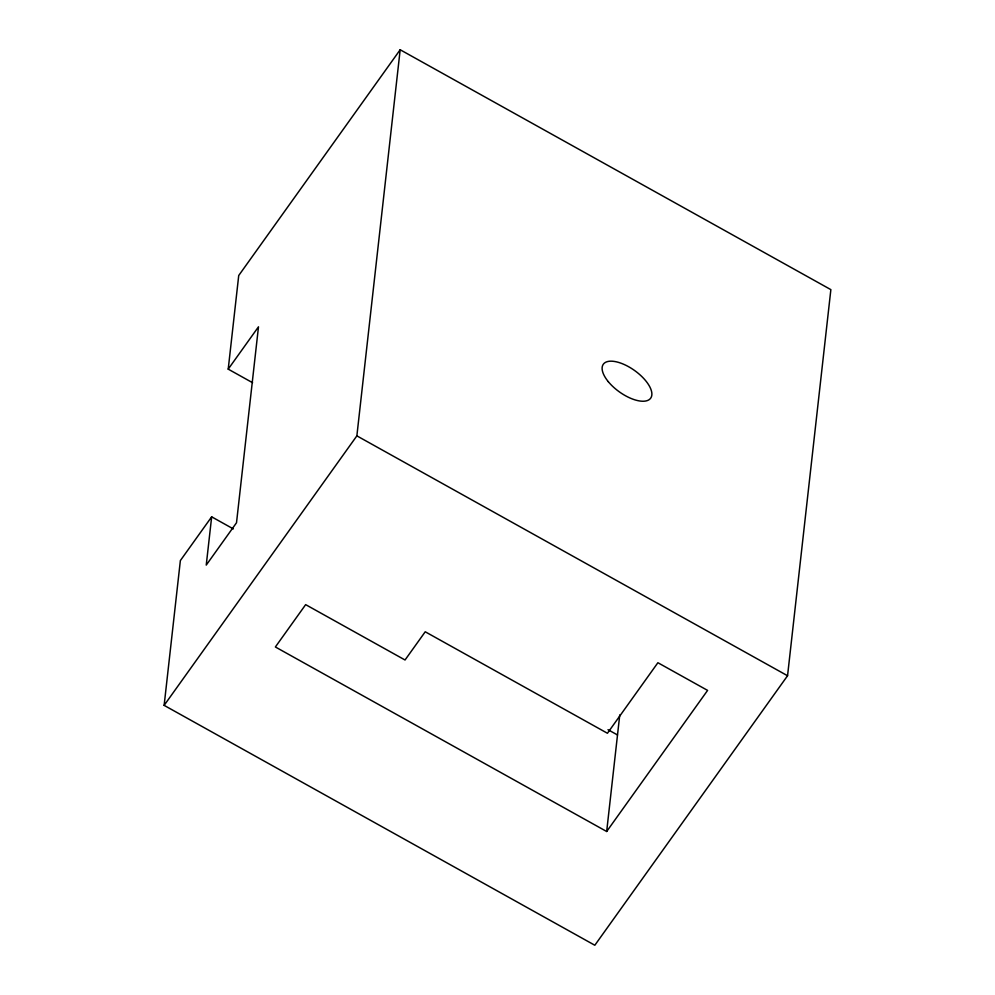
<?xml version="1.0" encoding="UTF-8"?>
<svg xmlns="http://www.w3.org/2000/svg" width="995" height="995" viewBox="0 0 995 995"><rect width="100%" height="100%" fill="white"/><g stroke="black" fill="none" stroke-linecap="round" stroke-linejoin="round"><path stroke-width="1.49" d="M252.606 382.727L228.216 369.145L238.725 275.515L400.177 49.75L830.862 289.632L787.555 675.742L594.823 945.25L164.138 705.368L180.369 560.571L211.661 516.828L233.327 528.905M211.661 516.828L206.239 565.098L236.511 522.761L258.489 326.808L228.216 369.145M164.138 705.368L356.869 435.86L400.177 49.75M606.676 831.497L707.594 690.393L657.894 662.72L607.435 733.265L425.226 631.775L405.04 659.996L305.652 604.637L275.379 646.974L606.676 831.497L619.761 714.907M356.869 435.86L787.555 675.742M608.007 729.683L617.509 734.969M608.281 381.657A29.141 13.122 35.6 0 0 650.581 398.311A29.141 13.122 35.6 0 0 622.136 363.635A29.141 13.122 35.6 0 0 608.281 381.657"/></g></svg>
